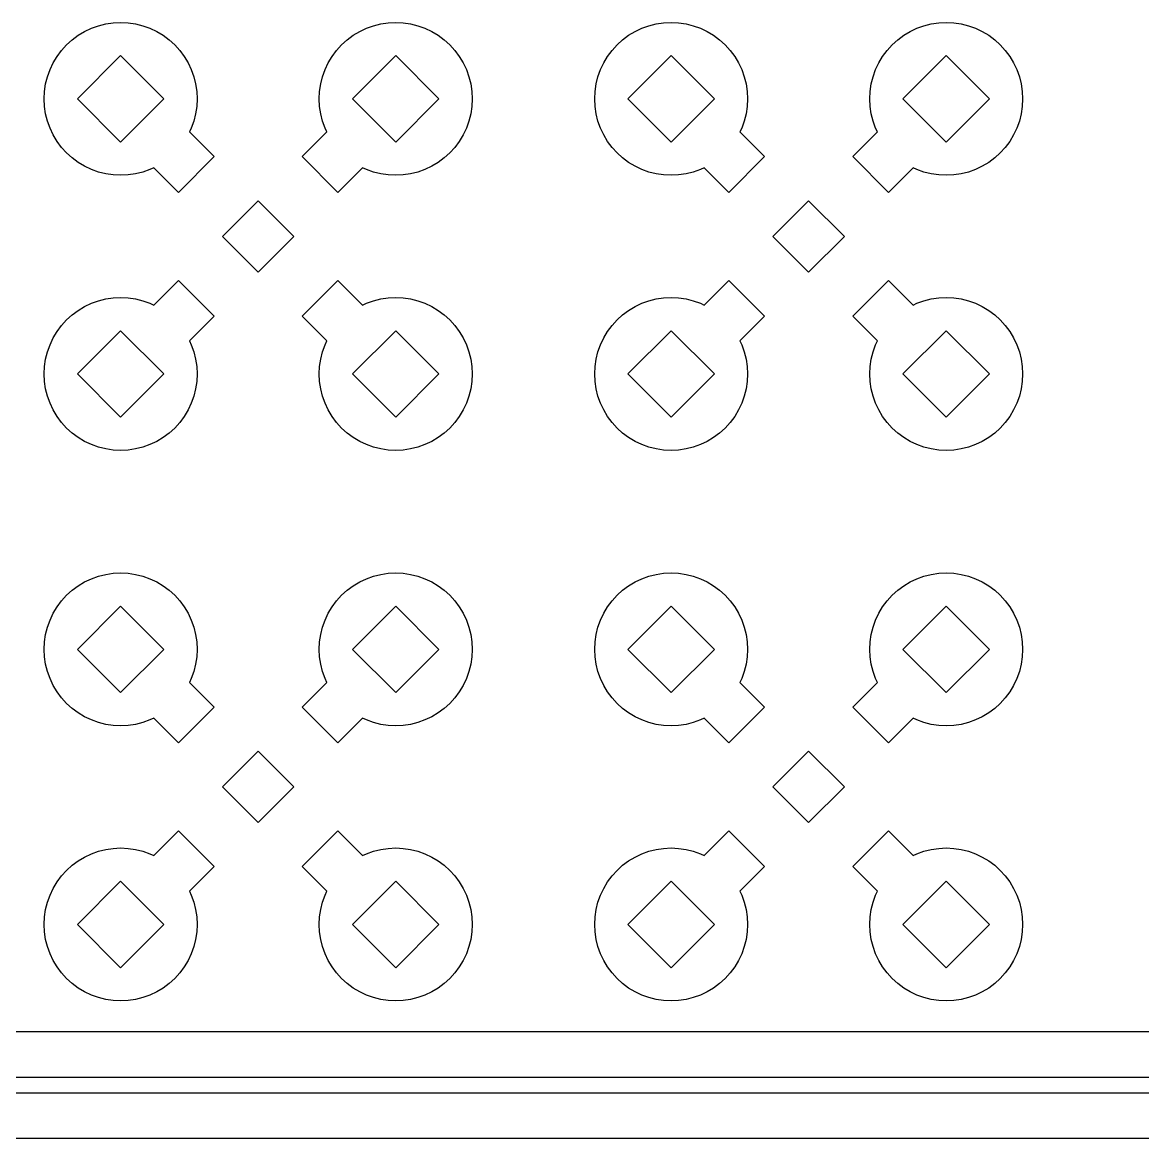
# Model space of a CAD drawing. Extents: x -16 to 132, y -40 to 113.
# Drawn here: x 19.73 to 57.18, y -2.56 to 34.77 of the extents above; entities that cross this region are included whole.
import ezdxf

# ---------------------------------------------------------------- set-up
doc = ezdxf.new("R2010")
doc.units = 0

msp = doc.modelspace()

# ---------------------------------------------------------------- linework, layer by layer
for p, q in [((21.5911, 34.3347), (21.8062, 34.4637)), ((21.8062, 34.4637), (22.033, 34.5709)), ((22.033, 34.5709), (22.2693, 34.6554)), ((22.2693, 34.6554), (22.5126, 34.7164)), ((22.5126, 34.7164), (22.7608, 34.7532)), ((22.7608, 34.7532), (23.0114, 34.7655)), ((23.0114, 34.7655), (23.262, 34.7532)), ((23.262, 34.7532), (23.5101, 34.7164)), ((23.5101, 34.7164), (23.7535, 34.6554)), ((23.7535, 34.6554), (23.9897, 34.5709)), ((23.9897, 34.5709), (24.2165, 34.4637)), ((24.2165, 34.4637), (24.4317, 34.3347)), ((30.7887, 34.3347), (31.0039, 34.4637)), ((31.0039, 34.4637), (31.2307, 34.5709)), ((31.2307, 34.5709), (31.4669, 34.6554)), ((31.4669, 34.6554), (31.7103, 34.7164)), ((31.7103, 34.7164), (31.9584, 34.7532)), ((31.9584, 34.7532), (32.209, 34.7655)), ((32.209, 34.7655), (32.4596, 34.7532)), ((32.4596, 34.7532), (32.7078, 34.7164)), ((32.7078, 34.7164), (32.9511, 34.6554)), ((32.9511, 34.6554), (33.1873, 34.5709)), ((33.1873, 34.5709), (33.4142, 34.4637)), ((33.4142, 34.4637), (33.6293, 34.3347)), ((39.9979, 34.3347), (40.213, 34.4637)), ((40.213, 34.4637), (40.4398, 34.5709)), ((40.4398, 34.5709), (40.6761, 34.6554)), ((40.6761, 34.6554), (40.9194, 34.7164)), ((40.9194, 34.7164), (41.1676, 34.7532)), ((41.1676, 34.7532), (41.4182, 34.7655)), ((41.4182, 34.7655), (41.6688, 34.7532)), ((41.6688, 34.7532), (41.9169, 34.7164)), ((41.9169, 34.7164), (42.1603, 34.6554)), ((42.1603, 34.6554), (42.3965, 34.5709)), ((42.3965, 34.5709), (42.6233, 34.4637)), ((42.6233, 34.4637), (42.8385, 34.3347)), ((49.1955, 34.3347), (49.4107, 34.4637)), ((49.4107, 34.4637), (49.6375, 34.5709)), ((49.6375, 34.5709), (49.8737, 34.6554)), ((49.8737, 34.6554), (50.1171, 34.7164)), ((50.1171, 34.7164), (50.3652, 34.7532)), ((50.3652, 34.7532), (50.6158, 34.7655)), ((50.6158, 34.7655), (50.8664, 34.7532)), ((50.8664, 34.7532), (51.1146, 34.7164)), ((51.1146, 34.7164), (51.3579, 34.6554)), ((51.3579, 34.6554), (51.5941, 34.5709)), ((51.5941, 34.5709), (51.821, 34.4637)), ((51.821, 34.4637), (52.0361, 34.3347)), ((21.2036, 34.0167), (21.3895, 34.1852)), ((21.3895, 34.1852), (21.5911, 34.3347)), ((24.4317, 34.3347), (24.6332, 34.1852)), ((24.6332, 34.1852), (24.8191, 34.0167)), ((30.4013, 34.0167), (30.5872, 34.1852)), ((30.5872, 34.1852), (30.7887, 34.3347)), ((33.6293, 34.3347), (33.8308, 34.1852)), ((33.8308, 34.1852), (34.0167, 34.0167)), ((39.6105, 34.0167), (39.7963, 34.1852)), ((39.7963, 34.1852), (39.9979, 34.3347)), ((42.8385, 34.3347), (43.04, 34.1852)), ((43.04, 34.1852), (43.2259, 34.0167)), ((48.8081, 34.0167), (48.994, 34.1852)), ((48.994, 34.1852), (49.1955, 34.3347)), ((52.0361, 34.3347), (52.2376, 34.1852)), ((52.2376, 34.1852), (52.4235, 34.0167)), ((20.8857, 33.6293), (21.0352, 33.8308)), ((21.0352, 33.8308), (21.2036, 34.0167)), ((24.8191, 34.0167), (24.9876, 33.8308)), ((24.9876, 33.8308), (25.137, 33.6293)), ((30.0834, 33.6293), (30.2328, 33.8308)), ((30.2328, 33.8308), (30.4013, 34.0167)), ((34.0167, 34.0167), (34.1852, 33.8308)), ((34.1852, 33.8308), (34.3347, 33.6293)), ((39.2925, 33.6293), (39.442, 33.8308)), ((39.442, 33.8308), (39.6105, 34.0167)), ((43.2259, 34.0167), (43.3944, 33.8308)), ((43.3944, 33.8308), (43.5438, 33.6293)), ((48.4902, 33.6293), (48.6396, 33.8308)), ((48.6396, 33.8308), (48.8081, 34.0167)), ((52.4235, 34.0167), (52.592, 33.8308)), ((52.592, 33.8308), (52.7415, 33.6293)), ((20.6495, 33.1873), (20.7567, 33.4142)), ((20.7567, 33.4142), (20.8857, 33.6293)), ((23.0114, 33.6552), (21.5652, 32.209)), ((24.4575, 32.209), (23.0114, 33.6552)), ((25.137, 33.6293), (25.266, 33.4141)), ((25.266, 33.4141), (25.3733, 33.1873)), ((29.8471, 33.1873), (29.9544, 33.4141)), ((29.9544, 33.4141), (30.0834, 33.6293)), ((32.209, 33.6552), (30.7628, 32.209)), ((33.6552, 32.209), (32.209, 33.6552)), ((34.3347, 33.6293), (34.4637, 33.4142)), ((34.4637, 33.4142), (34.5709, 33.1873)), ((39.0563, 33.1873), (39.1635, 33.4142)), ((39.1635, 33.4142), (39.2925, 33.6293)), ((41.4182, 33.6552), (39.972, 32.209)), ((42.8643, 32.209), (41.4182, 33.6552)), ((43.5438, 33.6293), (43.6728, 33.4141)), ((43.6728, 33.4141), (43.7801, 33.1873)), ((48.2539, 33.1873), (48.3612, 33.4141)), ((48.3612, 33.4141), (48.4902, 33.6293)), ((50.6158, 33.6552), (49.1696, 32.209)), ((52.062, 32.209), (50.6158, 33.6552)), ((52.7415, 33.6293), (52.8705, 33.4142)), ((52.8705, 33.4142), (52.9777, 33.1873)), ((20.565, 32.9511), (20.6495, 33.1873)), ((25.3733, 33.1873), (25.4578, 32.9511)), ((29.7626, 32.9511), (29.8471, 33.1873)), ((34.5709, 33.1873), (34.6554, 32.9511)), ((38.9718, 32.9511), (39.0563, 33.1873)), ((43.7801, 33.1873), (43.8646, 32.9511)), ((48.1694, 32.9511), (48.2539, 33.1873)), ((52.9777, 33.1873), (53.0622, 32.9511)), ((20.4672, 32.4596), (20.504, 32.7078)), ((20.504, 32.7078), (20.565, 32.9511)), ((25.4578, 32.9511), (25.5187, 32.7078)), ((25.5187, 32.7078), (25.5556, 32.4596)), ((29.6648, 32.4596), (29.7017, 32.7078)), ((29.7017, 32.7078), (29.7626, 32.9511)), ((34.6554, 32.9511), (34.7164, 32.7078)), ((34.7164, 32.7078), (34.7532, 32.4596)), ((38.874, 32.4596), (38.9108, 32.7078)), ((38.9108, 32.7078), (38.9718, 32.9511)), ((43.8646, 32.9511), (43.9255, 32.7078)), ((43.9255, 32.7078), (43.9624, 32.4596)), ((48.0716, 32.4596), (48.1085, 32.7078)), ((48.1085, 32.7078), (48.1694, 32.9511)), ((53.0622, 32.9511), (53.1232, 32.7078)), ((53.1232, 32.7078), (53.16, 32.4596)), ((20.4549, 32.209), (20.4672, 32.4596)), ((25.5556, 32.4596), (25.5679, 32.209)), ((29.6525, 32.209), (29.6648, 32.4596)), ((34.7532, 32.4596), (34.7655, 32.209)), ((38.8617, 32.209), (38.874, 32.4596)), ((43.9624, 32.4596), (43.9747, 32.209)), ((48.0593, 32.209), (48.0716, 32.4596)), ((53.16, 32.4596), (53.1723, 32.209)), ((20.4672, 31.9584), (20.4549, 32.209)), ((20.504, 31.7103), (20.4672, 31.9584)), ((21.5652, 32.209), (23.0114, 30.7628)), ((23.0114, 30.7628), (24.4575, 32.209)), ((25.5556, 31.9584), (25.5187, 31.7103)), ((25.5679, 32.209), (25.5556, 31.9584)), ((29.6648, 31.9584), (29.6525, 32.209)), ((29.7016, 31.7103), (29.6648, 31.9584)), ((30.7628, 32.209), (32.209, 30.7628)), ((32.209, 30.7628), (33.6552, 32.209)), ((34.7532, 31.9584), (34.7164, 31.7103)), ((34.7655, 32.209), (34.7532, 31.9584)), ((38.874, 31.9584), (38.8617, 32.209)), ((38.9108, 31.7103), (38.874, 31.9584)), ((39.972, 32.209), (41.4182, 30.7628)), ((41.4182, 30.7628), (42.8643, 32.209)), ((43.9624, 31.9584), (43.9255, 31.7103)), ((43.9747, 32.209), (43.9624, 31.9584)), ((48.0716, 31.9584), (48.0593, 32.209)), ((48.1084, 31.7103), (48.0716, 31.9584)), ((49.1696, 32.209), (50.6158, 30.7628)), ((50.6158, 30.7628), (52.062, 32.209)), ((53.16, 31.9584), (53.1232, 31.7103)), ((53.1723, 32.209), (53.16, 31.9584)), ((20.565, 31.4669), (20.504, 31.7103)), ((20.6495, 31.2307), (20.565, 31.4669)), ((25.4578, 31.4669), (25.3733, 31.2307)), ((25.5187, 31.7103), (25.4578, 31.4669)), ((29.7626, 31.4669), (29.7016, 31.7103)), ((29.8471, 31.2307), (29.7626, 31.4669)), ((34.6554, 31.4669), (34.5709, 31.2307)), ((34.7164, 31.7103), (34.6554, 31.4669)), ((38.9718, 31.4669), (38.9108, 31.7103)), ((39.0563, 31.2307), (38.9718, 31.4669)), ((43.8646, 31.4669), (43.7801, 31.2307)), ((43.9255, 31.7103), (43.8646, 31.4669)), ((48.1694, 31.4669), (48.1084, 31.7103)), ((48.2539, 31.2307), (48.1694, 31.4669)), ((53.0622, 31.4669), (52.9777, 31.2307)), ((53.1232, 31.7103), (53.0622, 31.4669)), ((20.7567, 31.0039), (20.6495, 31.2307)), ((25.3733, 31.2307), (25.3121, 31.1014)), ((25.3121, 31.1014), (26.1373, 30.2762)), ((29.0831, 30.2762), (29.9083, 31.1014)), ((29.9083, 31.1014), (29.8471, 31.2307)), ((34.5709, 31.2307), (34.4637, 31.0039)), ((39.1635, 31.0039), (39.0563, 31.2307)), ((43.7801, 31.2307), (43.7189, 31.1014)), ((43.7189, 31.1014), (44.5441, 30.2762)), ((47.4899, 30.2762), (48.3151, 31.1014)), ((48.3151, 31.1014), (48.2539, 31.2307)), ((52.9777, 31.2307), (52.8705, 31.0039)), ((20.8857, 30.7887), (20.7567, 31.0039)), ((21.0352, 30.5872), (20.8857, 30.7887)), ((34.3347, 30.7887), (34.1852, 30.5872)), ((34.4637, 31.0039), (34.3347, 30.7887)), ((39.2925, 30.7887), (39.1635, 31.0039)), ((39.442, 30.5872), (39.2925, 30.7887)), ((52.7415, 30.7887), (52.592, 30.5872)), ((52.8705, 31.0039), (52.7415, 30.7887)), ((21.2036, 30.4013), (21.0352, 30.5872)), ((21.3896, 30.2328), (21.2036, 30.4013)), ((34.0167, 30.4013), (33.8308, 30.2328)), ((34.1852, 30.5872), (34.0167, 30.4013)), ((39.6105, 30.4013), (39.442, 30.5872)), ((39.7964, 30.2328), (39.6105, 30.4013)), ((52.4235, 30.4013), (52.2376, 30.2328)), ((52.592, 30.5872), (52.4235, 30.4013)), ((21.5911, 30.0834), (21.3896, 30.2328)), ((21.8062, 29.9544), (21.5911, 30.0834)), ((26.1373, 30.2762), (24.9442, 29.0831)), ((30.2762, 29.0831), (29.0831, 30.2762)), ((33.6293, 30.0834), (33.4141, 29.9544)), ((33.8308, 30.2328), (33.6293, 30.0834)), ((39.9979, 30.0834), (39.7964, 30.2328)), ((40.213, 29.9544), (39.9979, 30.0834)), ((44.5441, 30.2762), (43.351, 29.0831)), ((48.683, 29.0831), (47.4899, 30.2762)), ((52.0361, 30.0834), (51.8209, 29.9544)), ((52.2376, 30.2328), (52.0361, 30.0834)), ((22.0331, 29.8471), (21.8062, 29.9544)), ((22.2693, 29.7626), (22.0331, 29.8471)), ((22.5126, 29.7017), (22.2693, 29.7626)), ((22.7608, 29.6648), (22.5126, 29.7017)), ((23.0114, 29.6525), (22.7608, 29.6648)), ((23.262, 29.6648), (23.0114, 29.6525)), ((23.5101, 29.7016), (23.262, 29.6648)), ((23.7535, 29.7626), (23.5101, 29.7016)), ((23.9897, 29.8471), (23.7535, 29.7626)), ((24.119, 29.9083), (23.9897, 29.8471)), ((24.9442, 29.0831), (24.119, 29.9083)), ((31.1014, 29.9083), (30.2762, 29.0831)), ((31.2307, 29.8471), (31.1014, 29.9083)), ((31.4669, 29.7626), (31.2307, 29.8471)), ((31.7103, 29.7016), (31.4669, 29.7626)), ((31.9584, 29.6648), (31.7103, 29.7016)), ((32.209, 29.6525), (31.9584, 29.6648)), ((32.4596, 29.6648), (32.209, 29.6525)), ((32.7078, 29.7017), (32.4596, 29.6648)), ((32.9511, 29.7626), (32.7078, 29.7017)), ((33.1873, 29.8471), (32.9511, 29.7626)), ((33.4141, 29.9544), (33.1873, 29.8471)), ((40.4398, 29.8471), (40.213, 29.9544)), ((40.6761, 29.7626), (40.4398, 29.8471)), ((40.9194, 29.7017), (40.6761, 29.7626)), ((41.1676, 29.6648), (40.9194, 29.7017)), ((41.4182, 29.6525), (41.1676, 29.6648)), ((41.6688, 29.6648), (41.4182, 29.6525)), ((41.9169, 29.7016), (41.6688, 29.6648)), ((42.1603, 29.7626), (41.9169, 29.7016)), ((42.3965, 29.8471), (42.1603, 29.7626)), ((42.5258, 29.9083), (42.3965, 29.8471)), ((43.351, 29.0831), (42.5258, 29.9083)), ((49.5082, 29.9083), (48.683, 29.0831)), ((49.6375, 29.8471), (49.5082, 29.9083)), ((49.8737, 29.7626), (49.6375, 29.8471)), ((50.1171, 29.7016), (49.8737, 29.7626)), ((50.3652, 29.6648), (50.1171, 29.7016)), ((50.6158, 29.6525), (50.3652, 29.6648)), ((50.8664, 29.6648), (50.6158, 29.6525)), ((51.1146, 29.7017), (50.8664, 29.6648)), ((51.3579, 29.7626), (51.1146, 29.7017)), ((51.5941, 29.8471), (51.3579, 29.7626)), ((51.8209, 29.9544), (51.5941, 29.8471)), ((26.4171, 27.6102), (27.6102, 28.8033)), ((27.6102, 28.8033), (28.8033, 27.6102)), ((44.8239, 27.6102), (46.017, 28.8033)), ((46.017, 28.8033), (47.2101, 27.6102)), ((27.6102, 26.4171), (26.4171, 27.6102)), ((28.8033, 27.6102), (27.6102, 26.4171)), ((46.017, 26.4171), (44.8239, 27.6102)), ((47.2101, 27.6102), (46.017, 26.4171)), ((24.119, 25.3121), (24.9442, 26.1373)), ((24.9442, 26.1373), (26.1373, 24.9442)), ((29.0831, 24.9442), (30.2762, 26.1373)), ((30.2762, 26.1373), (31.1014, 25.3121)), ((42.5258, 25.3121), (43.351, 26.1373)), ((43.351, 26.1373), (44.5441, 24.9442)), ((47.4899, 24.9442), (48.683, 26.1373)), ((48.683, 26.1373), (49.5082, 25.3121)), ((22.2693, 25.4578), (22.5126, 25.5187)), ((22.5126, 25.5187), (22.7608, 25.5556)), ((22.7608, 25.5556), (23.0114, 25.5679)), ((23.0114, 25.5679), (23.262, 25.5556)), ((23.262, 25.5556), (23.5101, 25.5187)), ((23.5101, 25.5187), (23.7535, 25.4578)), ((31.4669, 25.4578), (31.7103, 25.5187)), ((31.7103, 25.5187), (31.9584, 25.5556)), ((31.9584, 25.5556), (32.209, 25.5679)), ((32.209, 25.5679), (32.4596, 25.5556)), ((32.4596, 25.5556), (32.7078, 25.5187)), ((32.7078, 25.5187), (32.9511, 25.4578)), ((40.6761, 25.4578), (40.9194, 25.5187)), ((40.9194, 25.5187), (41.1676, 25.5556)), ((41.1676, 25.5556), (41.4182, 25.5679)), ((41.4182, 25.5679), (41.6688, 25.5556)), ((41.6688, 25.5556), (41.9169, 25.5187)), ((41.9169, 25.5187), (42.1603, 25.4578)), ((49.8737, 25.4578), (50.1171, 25.5187)), ((50.1171, 25.5187), (50.3652, 25.5556)), ((50.3652, 25.5556), (50.6158, 25.5679)), ((50.6158, 25.5679), (50.8664, 25.5556)), ((50.8664, 25.5556), (51.1146, 25.5187)), ((51.1146, 25.5187), (51.3579, 25.4578)), ((21.3896, 24.9876), (21.5911, 25.137)), ((21.5911, 25.137), (21.8062, 25.266)), ((21.8062, 25.266), (22.0331, 25.3733)), ((22.0331, 25.3733), (22.2693, 25.4578)), ((23.7535, 25.4578), (23.9897, 25.3733)), ((23.9897, 25.3733), (24.119, 25.3121)), ((31.1014, 25.3121), (31.2307, 25.3733)), ((31.2307, 25.3733), (31.4669, 25.4578)), ((32.9511, 25.4578), (33.1873, 25.3733)), ((33.1873, 25.3733), (33.4141, 25.266)), ((33.4141, 25.266), (33.6293, 25.137)), ((33.6293, 25.137), (33.8308, 24.9876)), ((39.7964, 24.9876), (39.9979, 25.137)), ((39.9979, 25.137), (40.213, 25.266)), ((40.213, 25.266), (40.4398, 25.3733)), ((40.4398, 25.3733), (40.6761, 25.4578)), ((42.1603, 25.4578), (42.3965, 25.3733)), ((42.3965, 25.3733), (42.5258, 25.3121)), ((49.5082, 25.3121), (49.6375, 25.3733)), ((49.6375, 25.3733), (49.8737, 25.4578)), ((51.3579, 25.4578), (51.5941, 25.3733)), ((51.5941, 25.3733), (51.8209, 25.266)), ((51.8209, 25.266), (52.0361, 25.137)), ((52.0361, 25.137), (52.2376, 24.9876)), ((21.0352, 24.6332), (21.2036, 24.8191)), ((21.2036, 24.8191), (21.3896, 24.9876)), ((26.1373, 24.9442), (25.3121, 24.119)), ((29.9083, 24.119), (29.0831, 24.9442)), ((33.8308, 24.9876), (34.0167, 24.8191)), ((34.0167, 24.8191), (34.1852, 24.6332)), ((39.442, 24.6332), (39.6105, 24.8191)), ((39.6105, 24.8191), (39.7964, 24.9876)), ((44.5441, 24.9442), (43.7189, 24.119)), ((48.3151, 24.119), (47.4899, 24.9442)), ((52.2376, 24.9876), (52.4235, 24.8191)), ((52.4235, 24.8191), (52.592, 24.6332)), ((20.7567, 24.2165), (20.8857, 24.4317)), ((20.8857, 24.4317), (21.0352, 24.6332)), ((23.0114, 24.4575), (21.5652, 23.0114)), ((24.4575, 23.0114), (23.0114, 24.4575)), ((32.209, 24.4575), (30.7628, 23.0114)), ((33.6552, 23.0114), (32.209, 24.4575)), ((34.1852, 24.6332), (34.3347, 24.4317)), ((34.3347, 24.4317), (34.4637, 24.2165)), ((39.1635, 24.2165), (39.2925, 24.4317)), ((39.2925, 24.4317), (39.442, 24.6332)), ((41.4182, 24.4575), (39.972, 23.0114)), ((42.8643, 23.0114), (41.4182, 24.4575)), ((50.6158, 24.4575), (49.1696, 23.0114)), ((52.062, 23.0114), (50.6158, 24.4575)), ((52.592, 24.6332), (52.7415, 24.4317)), ((52.7415, 24.4317), (52.8705, 24.2165)), ((20.565, 23.7535), (20.6495, 23.9897)), ((20.6495, 23.9897), (20.7567, 24.2165)), ((25.3121, 24.119), (25.3733, 23.9897)), ((25.3733, 23.9897), (25.4578, 23.7535)), ((29.7626, 23.7535), (29.8471, 23.9897)), ((29.8471, 23.9897), (29.9083, 24.119)), ((34.4637, 24.2165), (34.5709, 23.9897)), ((34.5709, 23.9897), (34.6554, 23.7535)), ((38.9718, 23.7535), (39.0563, 23.9897)), ((39.0563, 23.9897), (39.1635, 24.2165)), ((43.7189, 24.119), (43.7801, 23.9897)), ((43.7801, 23.9897), (43.8646, 23.7535)), ((48.1694, 23.7535), (48.2539, 23.9897)), ((48.2539, 23.9897), (48.3151, 24.119)), ((52.8705, 24.2165), (52.9777, 23.9897)), ((52.9777, 23.9897), (53.0622, 23.7535)), ((20.504, 23.5101), (20.565, 23.7535)), ((25.4578, 23.7535), (25.5187, 23.5101)), ((29.7016, 23.5101), (29.7626, 23.7535)), ((34.6554, 23.7535), (34.7164, 23.5101)), ((38.9108, 23.5101), (38.9718, 23.7535)), ((43.8646, 23.7535), (43.9255, 23.5101)), ((48.1084, 23.5101), (48.1694, 23.7535)), ((53.0622, 23.7535), (53.1232, 23.5101)), ((20.4549, 23.0114), (20.4672, 23.262)), ((20.4672, 23.262), (20.504, 23.5101)), ((25.5187, 23.5101), (25.5556, 23.262)), ((25.5556, 23.262), (25.5679, 23.0114)), ((29.6525, 23.0114), (29.6648, 23.262)), ((29.6648, 23.262), (29.7016, 23.5101)), ((34.7164, 23.5101), (34.7532, 23.262)), ((34.7532, 23.262), (34.7655, 23.0114)), ((38.8617, 23.0114), (38.874, 23.262)), ((38.874, 23.262), (38.9108, 23.5101)), ((43.9255, 23.5101), (43.9624, 23.262)), ((43.9624, 23.262), (43.9747, 23.0114)), ((48.0593, 23.0114), (48.0716, 23.262)), ((48.0716, 23.262), (48.1084, 23.5101)), ((53.1232, 23.5101), (53.16, 23.262)), ((53.16, 23.262), (53.1723, 23.0114)), ((20.4672, 22.7608), (20.4549, 23.0114)), ((21.5652, 23.0114), (23.0114, 21.5652)), ((23.0114, 21.5652), (24.4575, 23.0114)), ((25.5679, 23.0114), (25.5556, 22.7608)), ((29.6648, 22.7608), (29.6525, 23.0114)), ((30.7628, 23.0114), (32.209, 21.5652)), ((32.209, 21.5652), (33.6552, 23.0114)), ((34.7655, 23.0114), (34.7532, 22.7608)), ((38.874, 22.7608), (38.8617, 23.0114)), ((39.972, 23.0114), (41.4182, 21.5652)), ((41.4182, 21.5652), (42.8643, 23.0114)), ((43.9747, 23.0114), (43.9624, 22.7608)), ((48.0716, 22.7608), (48.0593, 23.0114)), ((49.1696, 23.0114), (50.6158, 21.5652)), ((50.6158, 21.5652), (52.062, 23.0114)), ((53.1723, 23.0114), (53.16, 22.7608)), ((20.504, 22.5126), (20.4672, 22.7608)), ((20.565, 22.2693), (20.504, 22.5126)), ((25.5187, 22.5126), (25.4578, 22.2693)), ((25.5556, 22.7608), (25.5187, 22.5126)), ((29.7017, 22.5126), (29.6648, 22.7608)), ((29.7626, 22.2693), (29.7017, 22.5126)), ((34.7164, 22.5126), (34.6554, 22.2693)), ((34.7532, 22.7608), (34.7164, 22.5126)), ((38.9108, 22.5126), (38.874, 22.7608)), ((38.9718, 22.2693), (38.9108, 22.5126)), ((43.9255, 22.5126), (43.8646, 22.2693)), ((43.9624, 22.7608), (43.9255, 22.5126)), ((48.1085, 22.5126), (48.0716, 22.7608)), ((48.1694, 22.2693), (48.1085, 22.5126)), ((53.1232, 22.5126), (53.0622, 22.2693)), ((53.16, 22.7608), (53.1232, 22.5126)), ((20.6495, 22.033), (20.565, 22.2693)), ((25.4578, 22.2693), (25.3733, 22.0331)), ((29.8471, 22.0331), (29.7626, 22.2693)), ((34.6554, 22.2693), (34.5709, 22.033)), ((39.0563, 22.033), (38.9718, 22.2693)), ((43.8646, 22.2693), (43.7801, 22.0331)), ((48.2539, 22.0331), (48.1694, 22.2693)), ((53.0622, 22.2693), (52.9777, 22.033)), ((20.7567, 21.8062), (20.6495, 22.033)), ((20.8857, 21.5911), (20.7567, 21.8062)), ((25.266, 21.8062), (25.137, 21.5911)), ((25.3733, 22.0331), (25.266, 21.8062)), ((29.9544, 21.8062), (29.8471, 22.0331)), ((30.0834, 21.5911), (29.9544, 21.8062)), ((34.4637, 21.8062), (34.3347, 21.5911)), ((34.5709, 22.033), (34.4637, 21.8062)), ((39.1635, 21.8062), (39.0563, 22.033)), ((39.2925, 21.5911), (39.1635, 21.8062)), ((43.6728, 21.8062), (43.5438, 21.5911)), ((43.7801, 22.0331), (43.6728, 21.8062)), ((48.3612, 21.8062), (48.2539, 22.0331)), ((48.4902, 21.5911), (48.3612, 21.8062)), ((52.8705, 21.8062), (52.7415, 21.5911)), ((52.9777, 22.033), (52.8705, 21.8062)), ((21.0352, 21.3895), (20.8857, 21.5911)), ((21.2036, 21.2036), (21.0352, 21.3895)), ((24.9876, 21.3896), (24.8191, 21.2036)), ((25.137, 21.5911), (24.9876, 21.3896)), ((30.2328, 21.3896), (30.0834, 21.5911)), ((30.4013, 21.2036), (30.2328, 21.3896)), ((34.1852, 21.3895), (34.0167, 21.2036)), ((34.3347, 21.5911), (34.1852, 21.3895)), ((39.442, 21.3895), (39.2925, 21.5911)), ((39.6105, 21.2036), (39.442, 21.3895)), ((43.3944, 21.3896), (43.2259, 21.2036)), ((43.5438, 21.5911), (43.3944, 21.3896)), ((48.6396, 21.3896), (48.4902, 21.5911)), ((48.8081, 21.2036), (48.6396, 21.3896)), ((52.592, 21.3895), (52.4235, 21.2036)), ((52.7415, 21.5911), (52.592, 21.3895)), ((21.3895, 21.0352), (21.2036, 21.2036)), ((21.5911, 20.8857), (21.3895, 21.0352)), ((24.6332, 21.0352), (24.4317, 20.8857)), ((24.8191, 21.2036), (24.6332, 21.0352)), ((30.5872, 21.0352), (30.4013, 21.2036)), ((30.7887, 20.8857), (30.5872, 21.0352)), ((33.8308, 21.0352), (33.6293, 20.8857)), ((34.0167, 21.2036), (33.8308, 21.0352)), ((39.7963, 21.0352), (39.6105, 21.2036)), ((39.9979, 20.8857), (39.7963, 21.0352)), ((43.04, 21.0352), (42.8385, 20.8857)), ((43.2259, 21.2036), (43.04, 21.0352)), ((48.994, 21.0352), (48.8081, 21.2036)), ((49.1955, 20.8857), (48.994, 21.0352)), ((52.2376, 21.0352), (52.0361, 20.8857)), ((52.4235, 21.2036), (52.2376, 21.0352)), ((21.8062, 20.7567), (21.5911, 20.8857)), ((22.033, 20.6495), (21.8062, 20.7567)), ((22.2693, 20.565), (22.033, 20.6495)), ((23.9897, 20.6495), (23.7535, 20.565)), ((24.2165, 20.7567), (23.9897, 20.6495)), ((24.4317, 20.8857), (24.2165, 20.7567)), ((31.0039, 20.7567), (30.7887, 20.8857)), ((31.2307, 20.6495), (31.0039, 20.7567)), ((31.4669, 20.565), (31.2307, 20.6495)), ((33.1873, 20.6495), (32.9511, 20.565)), ((33.4142, 20.7567), (33.1873, 20.6495)), ((33.6293, 20.8857), (33.4142, 20.7567)), ((40.213, 20.7567), (39.9979, 20.8857)), ((40.4398, 20.6495), (40.213, 20.7567)), ((40.6761, 20.565), (40.4398, 20.6495)), ((42.3965, 20.6495), (42.1603, 20.565)), ((42.6233, 20.7567), (42.3965, 20.6495)), ((42.8385, 20.8857), (42.6233, 20.7567)), ((49.4107, 20.7567), (49.1955, 20.8857)), ((49.6375, 20.6495), (49.4107, 20.7567)), ((49.8737, 20.565), (49.6375, 20.6495)), ((51.5941, 20.6495), (51.3579, 20.565)), ((51.821, 20.7567), (51.5941, 20.6495)), ((52.0361, 20.8857), (51.821, 20.7567)), ((22.5126, 20.504), (22.2693, 20.565)), ((22.7608, 20.4672), (22.5126, 20.504)), ((23.0114, 20.4549), (22.7608, 20.4672)), ((23.262, 20.4672), (23.0114, 20.4549)), ((23.5101, 20.504), (23.262, 20.4672)), ((23.7535, 20.565), (23.5101, 20.504)), ((31.7103, 20.504), (31.4669, 20.565)), ((31.9584, 20.4672), (31.7103, 20.504)), ((32.209, 20.4549), (31.9584, 20.4672)), ((32.4596, 20.4672), (32.209, 20.4549)), ((32.7078, 20.504), (32.4596, 20.4672)), ((32.9511, 20.565), (32.7078, 20.504)), ((40.9194, 20.504), (40.6761, 20.565)), ((41.1676, 20.4672), (40.9194, 20.504)), ((41.4182, 20.4549), (41.1676, 20.4672)), ((41.6688, 20.4672), (41.4182, 20.4549)), ((41.9169, 20.504), (41.6688, 20.4672)), ((42.1603, 20.565), (41.9169, 20.504)), ((50.1171, 20.504), (49.8737, 20.565)), ((50.3652, 20.4672), (50.1171, 20.504)), ((50.6158, 20.4549), (50.3652, 20.4672)), ((50.8664, 20.4672), (50.6158, 20.4549)), ((51.1146, 20.504), (50.8664, 20.4672)), ((51.3579, 20.565), (51.1146, 20.504)), ((21.8062, 16.0569), (22.033, 16.1641)), ((22.033, 16.1641), (22.2693, 16.2486)), ((22.2693, 16.2486), (22.5126, 16.3096)), ((22.5126, 16.3096), (22.7608, 16.3464)), ((22.7608, 16.3464), (23.0114, 16.3587)), ((23.0114, 16.3587), (23.262, 16.3464)), ((23.262, 16.3464), (23.5101, 16.3096)), ((23.5101, 16.3096), (23.7535, 16.2486)), ((23.7535, 16.2486), (23.9897, 16.1641)), ((23.9897, 16.1641), (24.2165, 16.0569)), ((31.0039, 16.0569), (31.2307, 16.1641)), ((31.2307, 16.1641), (31.4669, 16.2486)), ((31.4669, 16.2486), (31.7103, 16.3096)), ((31.7103, 16.3096), (31.9584, 16.3464)), ((31.9584, 16.3464), (32.209, 16.3587)), ((32.209, 16.3587), (32.4596, 16.3464)), ((32.4596, 16.3464), (32.7078, 16.3096)), ((32.7078, 16.3096), (32.9511, 16.2486)), ((32.9511, 16.2486), (33.1873, 16.1641)), ((33.1873, 16.1641), (33.4142, 16.0569)), ((40.213, 16.0569), (40.4398, 16.1641)), ((40.4398, 16.1641), (40.6761, 16.2486)), ((40.6761, 16.2486), (40.9194, 16.3096)), ((40.9194, 16.3096), (41.1676, 16.3464)), ((41.1676, 16.3464), (41.4182, 16.3587)), ((41.4182, 16.3587), (41.6688, 16.3464)), ((41.6688, 16.3464), (41.9169, 16.3096)), ((41.9169, 16.3096), (42.1603, 16.2486)), ((42.1603, 16.2486), (42.3965, 16.1641)), ((42.3965, 16.1641), (42.6233, 16.0569)), ((49.4107, 16.0569), (49.6375, 16.1641)), ((49.6375, 16.1641), (49.8737, 16.2486)), ((49.8737, 16.2486), (50.1171, 16.3096)), ((50.1171, 16.3096), (50.3652, 16.3464)), ((50.3652, 16.3464), (50.6158, 16.3587)), ((50.6158, 16.3587), (50.8664, 16.3464)), ((50.8664, 16.3464), (51.1146, 16.3096)), ((51.1146, 16.3096), (51.3579, 16.2486)), ((51.3579, 16.2486), (51.5941, 16.1641)), ((51.5941, 16.1641), (51.821, 16.0569)), ((21.2036, 15.6099), (21.3895, 15.7784)), ((21.3895, 15.7784), (21.5911, 15.9279)), ((21.5911, 15.9279), (21.8062, 16.0569)), ((24.2165, 16.0569), (24.4317, 15.9279)), ((24.4317, 15.9279), (24.6332, 15.7784)), ((24.6332, 15.7784), (24.8191, 15.6099)), ((30.4013, 15.6099), (30.5872, 15.7784)), ((30.5872, 15.7784), (30.7887, 15.9279)), ((30.7887, 15.9279), (31.0039, 16.0569)), ((33.4142, 16.0569), (33.6293, 15.9279)), ((33.6293, 15.9279), (33.8308, 15.7784)), ((33.8308, 15.7784), (34.0167, 15.6099)), ((39.6105, 15.6099), (39.7963, 15.7784)), ((39.7963, 15.7784), (39.9979, 15.9279)), ((39.9979, 15.9279), (40.213, 16.0569)), ((42.6233, 16.0569), (42.8385, 15.9279)), ((42.8385, 15.9279), (43.04, 15.7784)), ((43.04, 15.7784), (43.2259, 15.6099)), ((48.8081, 15.6099), (48.994, 15.7784)), ((48.994, 15.7784), (49.1955, 15.9279)), ((49.1955, 15.9279), (49.4107, 16.0569)), ((51.821, 16.0569), (52.0361, 15.9279)), ((52.0361, 15.9279), (52.2376, 15.7784)), ((52.2376, 15.7784), (52.4235, 15.6099)), ((20.8857, 15.2225), (21.0352, 15.424)), ((21.0352, 15.424), (21.2036, 15.6099)), ((24.8191, 15.6099), (24.9876, 15.424)), ((24.9876, 15.424), (25.137, 15.2225)), ((30.0834, 15.2225), (30.2328, 15.424)), ((30.2328, 15.424), (30.4013, 15.6099)), ((34.0167, 15.6099), (34.1852, 15.424)), ((34.1852, 15.424), (34.3347, 15.2225)), ((39.2925, 15.2225), (39.442, 15.424)), ((39.442, 15.424), (39.6105, 15.6099)), ((43.2259, 15.6099), (43.3944, 15.424)), ((43.3944, 15.424), (43.5438, 15.2225)), ((48.4902, 15.2225), (48.6396, 15.424)), ((48.6396, 15.424), (48.8081, 15.6099)), ((52.4235, 15.6099), (52.592, 15.424)), ((52.592, 15.424), (52.7415, 15.2225)), ((20.6495, 14.7805), (20.7567, 15.0074)), ((20.7567, 15.0074), (20.8857, 15.2225)), ((23.0114, 15.2484), (21.5652, 13.8022)), ((24.4575, 13.8022), (23.0114, 15.2484)), ((25.137, 15.2225), (25.266, 15.0073)), ((25.266, 15.0073), (25.3733, 14.7805)), ((29.8471, 14.7805), (29.9544, 15.0073)), ((29.9544, 15.0073), (30.0834, 15.2225)), ((32.209, 15.2484), (30.7628, 13.8022)), ((33.6552, 13.8022), (32.209, 15.2484)), ((34.3347, 15.2225), (34.4637, 15.0074)), ((34.4637, 15.0074), (34.5709, 14.7805)), ((39.0563, 14.7805), (39.1635, 15.0074)), ((39.1635, 15.0074), (39.2925, 15.2225)), ((41.4182, 15.2484), (39.972, 13.8022)), ((42.8643, 13.8022), (41.4182, 15.2484)), ((43.5438, 15.2225), (43.6728, 15.0073)), ((43.6728, 15.0073), (43.7801, 14.7805)), ((48.2539, 14.7805), (48.3612, 15.0073)), ((48.3612, 15.0073), (48.4902, 15.2225)), ((50.6158, 15.2484), (49.1696, 13.8022)), ((52.062, 13.8022), (50.6158, 15.2484)), ((52.7415, 15.2225), (52.8705, 15.0074)), ((52.8705, 15.0074), (52.9777, 14.7805)), ((20.565, 14.5443), (20.6495, 14.7805)), ((25.3733, 14.7805), (25.4578, 14.5443)), ((29.7626, 14.5443), (29.8471, 14.7805)), ((34.5709, 14.7805), (34.6554, 14.5443)), ((38.9718, 14.5443), (39.0563, 14.7805)), ((43.7801, 14.7805), (43.8646, 14.5443)), ((48.1694, 14.5443), (48.2539, 14.7805)), ((52.9777, 14.7805), (53.0622, 14.5443)), ((20.4672, 14.0528), (20.504, 14.301)), ((20.504, 14.301), (20.565, 14.5443)), ((25.4578, 14.5443), (25.5187, 14.301)), ((25.5187, 14.301), (25.5556, 14.0528)), ((29.6648, 14.0528), (29.7017, 14.301)), ((29.7017, 14.301), (29.7626, 14.5443)), ((34.6554, 14.5443), (34.7164, 14.301)), ((34.7164, 14.301), (34.7532, 14.0528)), ((38.874, 14.0528), (38.9108, 14.301)), ((38.9108, 14.301), (38.9718, 14.5443)), ((43.8646, 14.5443), (43.9255, 14.301)), ((43.9255, 14.301), (43.9624, 14.0528)), ((48.0716, 14.0528), (48.1085, 14.301)), ((48.1085, 14.301), (48.1694, 14.5443)), ((53.0622, 14.5443), (53.1232, 14.301)), ((53.1232, 14.301), (53.16, 14.0528)), ((20.4549, 13.8022), (20.4672, 14.0528)), ((25.5556, 14.0528), (25.5679, 13.8022)), ((29.6525, 13.8022), (29.6648, 14.0528)), ((34.7532, 14.0528), (34.7655, 13.8022)), ((38.8617, 13.8022), (38.874, 14.0528)), ((43.9624, 14.0528), (43.9747, 13.8022)), ((48.0593, 13.8022), (48.0716, 14.0528)), ((53.16, 14.0528), (53.1723, 13.8022)), ((20.4672, 13.5516), (20.4549, 13.8022)), ((20.504, 13.3035), (20.4672, 13.5516)), ((21.5652, 13.8022), (23.0114, 12.356)), ((23.0114, 12.356), (24.4575, 13.8022)), ((25.5556, 13.5516), (25.5187, 13.3035)), ((25.5679, 13.8022), (25.5556, 13.5516)), ((29.6648, 13.5516), (29.6525, 13.8022)), ((29.7016, 13.3035), (29.6648, 13.5516)), ((30.7628, 13.8022), (32.209, 12.356)), ((32.209, 12.356), (33.6552, 13.8022)), ((34.7532, 13.5516), (34.7164, 13.3035)), ((34.7655, 13.8022), (34.7532, 13.5516)), ((38.874, 13.5516), (38.8617, 13.8022)), ((38.9108, 13.3035), (38.874, 13.5516)), ((39.972, 13.8022), (41.4182, 12.356)), ((41.4182, 12.356), (42.8643, 13.8022)), ((43.9624, 13.5516), (43.9255, 13.3035)), ((43.9747, 13.8022), (43.9624, 13.5516)), ((48.0716, 13.5516), (48.0593, 13.8022)), ((48.1084, 13.3035), (48.0716, 13.5516)), ((49.1696, 13.8022), (50.6158, 12.356)), ((50.6158, 12.356), (52.062, 13.8022)), ((53.16, 13.5516), (53.1232, 13.3035)), ((53.1723, 13.8022), (53.16, 13.5516)), ((20.565, 13.0601), (20.504, 13.3035)), ((25.5187, 13.3035), (25.4578, 13.0601)), ((29.7626, 13.0601), (29.7016, 13.3035)), ((34.7164, 13.3035), (34.6554, 13.0601)), ((38.9718, 13.0601), (38.9108, 13.3035)), ((43.9255, 13.3035), (43.8646, 13.0601)), ((48.1694, 13.0601), (48.1084, 13.3035)), ((53.1232, 13.3035), (53.0622, 13.0601)), ((20.6495, 12.8239), (20.565, 13.0601)), ((20.7567, 12.5971), (20.6495, 12.8239)), ((25.3733, 12.8239), (25.3121, 12.6946)), ((25.4578, 13.0601), (25.3733, 12.8239)), ((29.8471, 12.8239), (29.7626, 13.0601)), ((29.9083, 12.6946), (29.8471, 12.8239)), ((34.5709, 12.8239), (34.4637, 12.5971)), ((34.6554, 13.0601), (34.5709, 12.8239)), ((39.0563, 12.8239), (38.9718, 13.0601)), ((39.1635, 12.5971), (39.0563, 12.8239)), ((43.7801, 12.8239), (43.7189, 12.6946)), ((43.8646, 13.0601), (43.7801, 12.8239)), ((48.2539, 12.8239), (48.1694, 13.0601)), ((48.3151, 12.6946), (48.2539, 12.8239)), ((52.9777, 12.8239), (52.8705, 12.5971)), ((53.0622, 13.0601), (52.9777, 12.8239)), ((20.8857, 12.3819), (20.7567, 12.5971)), ((21.0352, 12.1804), (20.8857, 12.3819)), ((25.3121, 12.6946), (26.1373, 11.8694)), ((29.0831, 11.8694), (29.9083, 12.6946)), ((34.3347, 12.3819), (34.1852, 12.1804)), ((34.4637, 12.5971), (34.3347, 12.3819)), ((39.2925, 12.3819), (39.1635, 12.5971)), ((39.442, 12.1804), (39.2925, 12.3819)), ((43.7189, 12.6946), (44.5441, 11.8694)), ((47.4899, 11.8694), (48.3151, 12.6946)), ((52.7415, 12.3819), (52.592, 12.1804)), ((52.8705, 12.5971), (52.7415, 12.3819)), ((21.2036, 11.9945), (21.0352, 12.1804)), ((21.3896, 11.826), (21.2036, 11.9945)), ((34.0167, 11.9945), (33.8308, 11.826)), ((34.1852, 12.1804), (34.0167, 11.9945)), ((39.6105, 11.9945), (39.442, 12.1804)), ((39.7964, 11.826), (39.6105, 11.9945)), ((52.4235, 11.9945), (52.2376, 11.826)), ((52.592, 12.1804), (52.4235, 11.9945)), ((21.5911, 11.6766), (21.3896, 11.826)), ((21.8062, 11.5476), (21.5911, 11.6766)), ((26.1373, 11.8694), (24.9442, 10.6763)), ((30.2762, 10.6763), (29.0831, 11.8694)), ((33.6293, 11.6766), (33.4141, 11.5476)), ((33.8308, 11.826), (33.6293, 11.6766)), ((39.9979, 11.6766), (39.7964, 11.826)), ((40.213, 11.5476), (39.9979, 11.6766)), ((44.5441, 11.8694), (43.351, 10.6763)), ((48.683, 10.6763), (47.4899, 11.8694)), ((52.0361, 11.6766), (51.8209, 11.5476)), ((52.2376, 11.826), (52.0361, 11.6766)), ((22.0331, 11.4403), (21.8062, 11.5476)), ((22.2693, 11.3558), (22.0331, 11.4403)), ((22.5126, 11.2949), (22.2693, 11.3558)), ((22.7608, 11.258), (22.5126, 11.2949)), ((23.0114, 11.2457), (22.7608, 11.258)), ((23.262, 11.258), (23.0114, 11.2457)), ((23.5101, 11.2948), (23.262, 11.258)), ((23.7535, 11.3558), (23.5101, 11.2948)), ((23.9897, 11.4403), (23.7535, 11.3558)), ((24.119, 11.5015), (23.9897, 11.4403)), ((24.9442, 10.6763), (24.119, 11.5015)), ((31.1014, 11.5015), (30.2762, 10.6763)), ((31.2307, 11.4403), (31.1014, 11.5015)), ((31.4669, 11.3558), (31.2307, 11.4403)), ((31.7103, 11.2948), (31.4669, 11.3558)), ((31.9584, 11.258), (31.7103, 11.2948)), ((32.209, 11.2457), (31.9584, 11.258)), ((32.4596, 11.258), (32.209, 11.2457)), ((32.7078, 11.2949), (32.4596, 11.258)), ((32.9511, 11.3558), (32.7078, 11.2949)), ((33.1873, 11.4403), (32.9511, 11.3558)), ((33.4141, 11.5476), (33.1873, 11.4403)), ((40.4398, 11.4403), (40.213, 11.5476)), ((40.6761, 11.3558), (40.4398, 11.4403)), ((40.9194, 11.2949), (40.6761, 11.3558)), ((41.1676, 11.258), (40.9194, 11.2949)), ((41.4182, 11.2457), (41.1676, 11.258)), ((41.6688, 11.258), (41.4182, 11.2457)), ((41.9169, 11.2948), (41.6688, 11.258)), ((42.1603, 11.3558), (41.9169, 11.2948)), ((42.3965, 11.4403), (42.1603, 11.3558)), ((42.5258, 11.5015), (42.3965, 11.4403)), ((43.351, 10.6763), (42.5258, 11.5015)), ((49.5082, 11.5015), (48.683, 10.6763)), ((49.6375, 11.4403), (49.5082, 11.5015)), ((49.8737, 11.3558), (49.6375, 11.4403)), ((50.1171, 11.2948), (49.8737, 11.3558)), ((50.3652, 11.258), (50.1171, 11.2948)), ((50.6158, 11.2457), (50.3652, 11.258)), ((50.8664, 11.258), (50.6158, 11.2457)), ((51.1146, 11.2949), (50.8664, 11.258)), ((51.3579, 11.3558), (51.1146, 11.2949)), ((51.5941, 11.4403), (51.3579, 11.3558)), ((51.8209, 11.5476), (51.5941, 11.4403)), ((26.4171, 9.2034), (27.6102, 10.3965)), ((27.6102, 10.3965), (28.8033, 9.2034)), ((44.8239, 9.2034), (46.017, 10.3965)), ((46.017, 10.3965), (47.2101, 9.2034)), ((27.6102, 8.0103), (26.4171, 9.2034)), ((28.8033, 9.2034), (27.6102, 8.0103)), ((46.017, 8.0103), (44.8239, 9.2034)), ((47.2101, 9.2034), (46.017, 8.0103)), ((24.119, 6.9053), (24.9442, 7.73047)), ((24.9442, 7.73047), (26.1373, 6.53738)), ((29.0831, 6.53738), (30.2762, 7.73047)), ((30.2762, 7.73047), (31.1014, 6.9053)), ((42.5258, 6.9053), (43.351, 7.73047)), ((43.351, 7.73047), (44.5441, 6.53738)), ((47.4899, 6.53738), (48.683, 7.73047)), ((48.683, 7.73047), (49.5082, 6.9053)), ((22.5126, 7.11192), (22.7608, 7.14877)), ((22.7608, 7.14877), (23.0114, 7.16106)), ((23.0114, 7.16106), (23.262, 7.14876)), ((23.262, 7.14876), (23.5101, 7.11194)), ((31.7103, 7.11194), (31.9584, 7.14876)), ((31.9584, 7.14876), (32.209, 7.16106)), ((32.209, 7.16106), (32.4596, 7.14877)), ((32.4596, 7.14877), (32.7078, 7.11192)), ((40.9194, 7.11192), (41.1676, 7.14877)), ((41.1676, 7.14877), (41.4182, 7.16106)), ((41.4182, 7.16106), (41.6688, 7.14876)), ((41.6688, 7.14876), (41.9169, 7.11194)), ((50.1171, 7.11194), (50.3652, 7.14876)), ((50.3652, 7.14876), (50.6158, 7.16106)), ((50.6158, 7.16106), (50.8664, 7.14877)), ((50.8664, 7.14877), (51.1146, 7.11192)), ((21.5911, 6.73021), (21.8062, 6.85919)), ((21.8062, 6.85919), (22.0331, 6.96646)), ((22.0331, 6.96646), (22.2693, 7.05098)), ((22.2693, 7.05098), (22.5126, 7.11192)), ((23.5101, 7.11194), (23.7535, 7.05098)), ((23.7535, 7.05098), (23.9897, 6.96646)), ((23.9897, 6.96646), (24.119, 6.9053)), ((31.1014, 6.9053), (31.2307, 6.96646)), ((31.2307, 6.96646), (31.4669, 7.05098)), ((31.4669, 7.05098), (31.7103, 7.11194)), ((32.7078, 7.11192), (32.9511, 7.05098)), ((32.9511, 7.05098), (33.1873, 6.96646)), ((33.1873, 6.96646), (33.4141, 6.85919)), ((33.4141, 6.85919), (33.6293, 6.73021)), ((39.9979, 6.73021), (40.213, 6.85919)), ((40.213, 6.85919), (40.4398, 6.96646)), ((40.4398, 6.96646), (40.6761, 7.05098)), ((40.6761, 7.05098), (40.9194, 7.11192)), ((41.9169, 7.11194), (42.1603, 7.05098)), ((42.1603, 7.05098), (42.3965, 6.96646)), ((42.3965, 6.96646), (42.5258, 6.9053)), ((49.5082, 6.9053), (49.6375, 6.96646)), ((49.6375, 6.96646), (49.8737, 7.05098)), ((49.8737, 7.05098), (50.1171, 7.11194)), ((51.1146, 7.11192), (51.3579, 7.05098)), ((51.3579, 7.05098), (51.5941, 6.96646)), ((51.5941, 6.96646), (51.8209, 6.85919)), ((51.8209, 6.85919), (52.0361, 6.73021)), ((21.0352, 6.22639), (21.2036, 6.41229)), ((21.2036, 6.41229), (21.3896, 6.58078)), ((21.3896, 6.58078), (21.5911, 6.73021)), ((26.1373, 6.53738), (25.3121, 5.71222)), ((29.9083, 5.71222), (29.0831, 6.53738)), ((33.6293, 6.73021), (33.8308, 6.58078)), ((33.8308, 6.58078), (34.0167, 6.41229)), ((34.0167, 6.41229), (34.1852, 6.22639)), ((39.442, 6.22639), (39.6105, 6.41229)), ((39.6105, 6.41229), (39.7964, 6.58078)), ((39.7964, 6.58078), (39.9979, 6.73021)), ((44.5441, 6.53738), (43.7189, 5.71222)), ((48.3151, 5.71222), (47.4899, 6.53738)), ((52.0361, 6.73021), (52.2376, 6.58078)), ((52.2376, 6.58078), (52.4235, 6.41229)), ((52.4235, 6.41229), (52.592, 6.22639)), ((20.7567, 5.80969), (20.8857, 6.02487)), ((20.8857, 6.02487), (21.0352, 6.22639)), ((23.0114, 6.05074), (21.5652, 4.60457)), ((24.4575, 4.60457), (23.0114, 6.05074)), ((32.209, 6.05074), (30.7628, 4.60457)), ((33.6552, 4.60457), (32.209, 6.05074)), ((34.1852, 6.22639), (34.3347, 6.02487)), ((34.3347, 6.02487), (34.4637, 5.80969)), ((39.1635, 5.80969), (39.2925, 6.02487)), ((39.2925, 6.02487), (39.442, 6.22639)), ((41.4182, 6.05074), (39.972, 4.60457)), ((42.8643, 4.60457), (41.4182, 6.05074)), ((50.6158, 6.05074), (49.1696, 4.60457)), ((52.062, 4.60457), (50.6158, 6.05074)), ((52.592, 6.22639), (52.7415, 6.02487)), ((52.7415, 6.02487), (52.8705, 5.80969)), ((20.6495, 5.5829), (20.7567, 5.80969)), ((25.3121, 5.71222), (25.3733, 5.58292)), ((29.8471, 5.58292), (29.9083, 5.71222)), ((34.4637, 5.80969), (34.5709, 5.5829)), ((39.0563, 5.5829), (39.1635, 5.80969)), ((43.7189, 5.71222), (43.7801, 5.58292)), ((48.2539, 5.58292), (48.3151, 5.71222)), ((52.8705, 5.80969), (52.9777, 5.5829)), ((20.504, 5.1033), (20.565, 5.34668)), ((20.565, 5.34668), (20.6495, 5.5829)), ((25.3733, 5.58292), (25.4578, 5.34669)), ((25.4578, 5.34669), (25.5187, 5.10333)), ((29.7016, 5.10333), (29.7626, 5.34669)), ((29.7626, 5.34669), (29.8471, 5.58292)), ((34.5709, 5.5829), (34.6554, 5.34668)), ((34.6554, 5.34668), (34.7164, 5.1033)), ((38.9108, 5.1033), (38.9718, 5.34668)), ((38.9718, 5.34668), (39.0563, 5.5829)), ((43.7801, 5.58292), (43.8646, 5.34669)), ((43.8646, 5.34669), (43.9255, 5.10333)), ((48.1084, 5.10333), (48.1694, 5.34669)), ((48.1694, 5.34669), (48.2539, 5.58292)), ((52.9777, 5.5829), (53.0622, 5.34668)), ((53.0622, 5.34668), (53.1232, 5.1033)), ((20.4672, 4.85516), (20.504, 5.1033)), ((25.5187, 5.10333), (25.5556, 4.85518)), ((29.6648, 4.85518), (29.7016, 5.10333)), ((34.7164, 5.1033), (34.7532, 4.85516)), ((38.874, 4.85516), (38.9108, 5.1033)), ((43.9255, 5.10333), (43.9624, 4.85518)), ((48.0716, 4.85518), (48.1084, 5.10333)), ((53.1232, 5.1033), (53.16, 4.85516)), ((20.4549, 4.60457), (20.4672, 4.85516)), ((20.4672, 4.35399), (20.4549, 4.60457)), ((21.5652, 4.60457), (23.0114, 3.15839)), ((23.0114, 3.15839), (24.4575, 4.60457)), ((25.5556, 4.85518), (25.5679, 4.60458)), ((25.5679, 4.60458), (25.5556, 4.354)), ((29.6525, 4.60458), (29.6648, 4.85518)), ((29.6648, 4.354), (29.6525, 4.60458)), ((30.7628, 4.60457), (32.209, 3.15839)), ((32.209, 3.15839), (33.6552, 4.60457)), ((34.7532, 4.85516), (34.7655, 4.60457)), ((34.7655, 4.60457), (34.7532, 4.35399)), ((38.8617, 4.60457), (38.874, 4.85516)), ((38.874, 4.35399), (38.8617, 4.60457)), ((39.972, 4.60457), (41.4182, 3.15839)), ((41.4182, 3.15839), (42.8643, 4.60457)), ((43.9624, 4.85518), (43.9747, 4.60458)), ((43.9747, 4.60458), (43.9624, 4.354)), ((48.0593, 4.60458), (48.0716, 4.85518)), ((48.0716, 4.354), (48.0593, 4.60458)), ((49.1696, 4.60457), (50.6158, 3.15839)), ((50.6158, 3.15839), (52.062, 4.60457)), ((53.16, 4.85516), (53.1723, 4.60457)), ((53.1723, 4.60457), (53.16, 4.35399)), ((20.504, 4.10582), (20.4672, 4.35399)), ((25.5556, 4.354), (25.5187, 4.10582)), ((29.7017, 4.10582), (29.6648, 4.354)), ((34.7532, 4.35399), (34.7164, 4.10582)), ((38.9108, 4.10582), (38.874, 4.35399)), ((43.9624, 4.354), (43.9255, 4.10582)), ((48.1085, 4.10582), (48.0716, 4.354)), ((53.16, 4.35399), (53.1232, 4.10582)), ((20.565, 3.86246), (20.504, 4.10582)), ((20.6495, 3.62624), (20.565, 3.86246)), ((25.4578, 3.86247), (25.3733, 3.62625)), ((25.5187, 4.10582), (25.4578, 3.86247)), ((29.7626, 3.86247), (29.7017, 4.10582)), ((29.8471, 3.62625), (29.7626, 3.86247)), ((34.6554, 3.86246), (34.5709, 3.62624)), ((34.7164, 4.10582), (34.6554, 3.86246)), ((38.9718, 3.86246), (38.9108, 4.10582)), ((39.0563, 3.62624), (38.9718, 3.86246)), ((43.8646, 3.86247), (43.7801, 3.62625)), ((43.9255, 4.10582), (43.8646, 3.86247)), ((48.1694, 3.86247), (48.1085, 4.10582)), ((48.2539, 3.62625), (48.1694, 3.86247)), ((53.0622, 3.86246), (52.9777, 3.62624)), ((53.1232, 4.10582), (53.0622, 3.86246)), ((20.7567, 3.39943), (20.6495, 3.62624)), ((20.8857, 3.18427), (20.7567, 3.39943)), ((25.266, 3.39944), (25.137, 3.18427)), ((25.3733, 3.62625), (25.266, 3.39944)), ((29.9544, 3.39944), (29.8471, 3.62625)), ((30.0834, 3.18427), (29.9544, 3.39944)), ((34.4637, 3.39943), (34.3347, 3.18427)), ((34.5709, 3.62624), (34.4637, 3.39943)), ((39.1635, 3.39943), (39.0563, 3.62624)), ((39.2925, 3.18427), (39.1635, 3.39943)), ((43.6728, 3.39944), (43.5438, 3.18427)), ((43.7801, 3.62625), (43.6728, 3.39944)), ((48.3612, 3.39944), (48.2539, 3.62625)), ((48.4902, 3.18427), (48.3612, 3.39944)), ((52.8705, 3.39943), (52.7415, 3.18427)), ((52.9777, 3.62624), (52.8705, 3.39943)), ((21.0352, 2.98274), (20.8857, 3.18427)), ((25.137, 3.18427), (24.9876, 2.98276)), ((30.2328, 2.98276), (30.0834, 3.18427)), ((34.3347, 3.18427), (34.1852, 2.98274)), ((39.442, 2.98274), (39.2925, 3.18427)), ((43.5438, 3.18427), (43.3944, 2.98276)), ((48.6396, 2.98276), (48.4902, 3.18427)), ((52.7415, 3.18427), (52.592, 2.98274)), ((21.2036, 2.79684), (21.0352, 2.98274)), ((21.3895, 2.62836), (21.2036, 2.79684)), ((21.5911, 2.47893), (21.3895, 2.62836)), ((24.6332, 2.62836), (24.4317, 2.47893)), ((24.8191, 2.79684), (24.6332, 2.62836)), ((24.9876, 2.98276), (24.8191, 2.79684)), ((30.4013, 2.79684), (30.2328, 2.98276)), ((30.5872, 2.62836), (30.4013, 2.79684)), ((30.7887, 2.47893), (30.5872, 2.62836)), ((33.8308, 2.62836), (33.6293, 2.47893)), ((34.0167, 2.79684), (33.8308, 2.62836)), ((34.1852, 2.98274), (34.0167, 2.79684)), ((39.6105, 2.79684), (39.442, 2.98274)), ((39.7963, 2.62836), (39.6105, 2.79684)), ((39.9979, 2.47893), (39.7963, 2.62836)), ((43.04, 2.62836), (42.8385, 2.47893)), ((43.2259, 2.79684), (43.04, 2.62836)), ((43.3944, 2.98276), (43.2259, 2.79684)), ((48.8081, 2.79684), (48.6396, 2.98276)), ((48.994, 2.62836), (48.8081, 2.79684)), ((49.1955, 2.47893), (48.994, 2.62836)), ((52.2376, 2.62836), (52.0361, 2.47893)), ((52.4235, 2.79684), (52.2376, 2.62836)), ((52.592, 2.98274), (52.4235, 2.79684)), ((21.8062, 2.34993), (21.5911, 2.47893)), ((22.033, 2.24269), (21.8062, 2.34993)), ((24.2165, 2.34993), (23.9897, 2.24269)), ((24.4317, 2.47893), (24.2165, 2.34993)), ((31.0039, 2.34993), (30.7887, 2.47893)), ((31.2307, 2.24269), (31.0039, 2.34993)), ((33.4142, 2.34993), (33.1873, 2.24269)), ((33.6293, 2.47893), (33.4142, 2.34993)), ((40.213, 2.34993), (39.9979, 2.47893)), ((40.4398, 2.24269), (40.213, 2.34993)), ((42.6233, 2.34993), (42.3965, 2.24269)), ((42.8385, 2.47893), (42.6233, 2.34993)), ((49.4107, 2.34993), (49.1955, 2.47893)), ((49.6375, 2.24269), (49.4107, 2.34993)), ((51.821, 2.34993), (51.5941, 2.24269)), ((52.0361, 2.47893), (51.821, 2.34993)), ((22.2693, 2.15816), (22.033, 2.24269)), ((22.5126, 2.0972), (22.2693, 2.15816)), ((22.7608, 2.06039), (22.5126, 2.0972)), ((23.0114, 2.04808), (22.7608, 2.06039)), ((23.262, 2.06039), (23.0114, 2.04808)), ((23.5101, 2.0972), (23.262, 2.06039)), ((23.7535, 2.15816), (23.5101, 2.0972)), ((23.9897, 2.24269), (23.7535, 2.15816)), ((31.4669, 2.15816), (31.2307, 2.24269)), ((31.7103, 2.0972), (31.4669, 2.15816)), ((31.9584, 2.06039), (31.7103, 2.0972)), ((32.209, 2.04808), (31.9584, 2.06039)), ((32.4596, 2.06039), (32.209, 2.04808)), ((32.7078, 2.0972), (32.4596, 2.06039)), ((32.9511, 2.15816), (32.7078, 2.0972)), ((33.1873, 2.24269), (32.9511, 2.15816)), ((40.6761, 2.15816), (40.4398, 2.24269)), ((40.9194, 2.0972), (40.6761, 2.15816)), ((41.1676, 2.06039), (40.9194, 2.0972)), ((41.4182, 2.04808), (41.1676, 2.06039)), ((41.6688, 2.06039), (41.4182, 2.04808)), ((41.9169, 2.0972), (41.6688, 2.06039)), ((42.1603, 2.15816), (41.9169, 2.0972)), ((42.3965, 2.24269), (42.1603, 2.15816)), ((49.8737, 2.15816), (49.6375, 2.24269)), ((50.1171, 2.0972), (49.8737, 2.15816)), ((50.3652, 2.06039), (50.1171, 2.0972)), ((50.6158, 2.04808), (50.3652, 2.06039)), ((50.8664, 2.06039), (50.6158, 2.04808)), ((51.1146, 2.0972), (50.8664, 2.06039)), ((51.3579, 2.15816), (51.1146, 2.0972)), ((51.5941, 2.24269), (51.3579, 2.15816)), ((1.0226, 1.0226), (109.418, 1.0226)), ((110.952, -0.51129), (-0.51129, -0.51129)), ((-1.0226, -1.0226), (111.463, -1.0226)), ((112.997, -2.55649), (-2.55649, -2.55649))]:
    msp.add_line(p, q)

doc.saveas('drawing.dxf')
